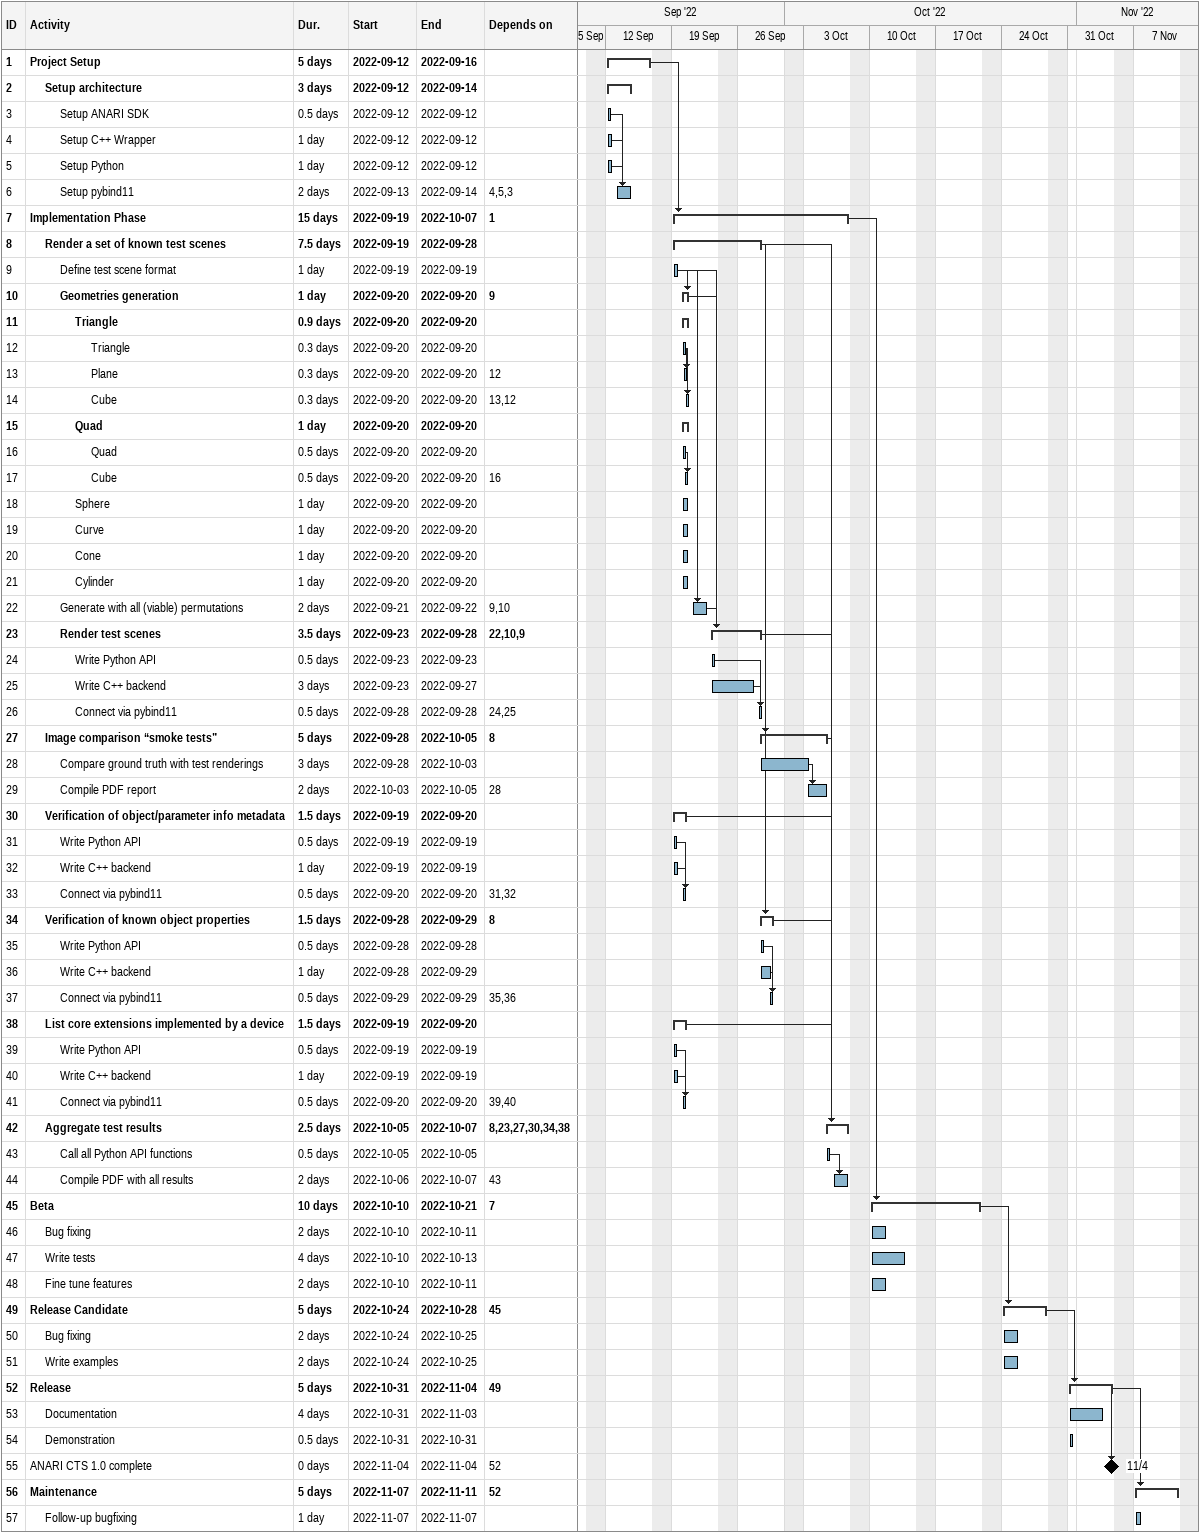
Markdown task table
| ID | Level | Task | Duration | Start | Finish | Predecessors |
|---|---|---|---|---|---|---|
| 1 | 1 | **Project Setup** | 5d | 2022-09-12 | 2022-09-16 |  |
| 2 | 2 | **Setup architecture** | 3d | 2022-09-12 | 2022-09-14 |  |
| 3 | 3 | Setup ANARI SDK | 0.5d | 2022-09-12 | 2022-09-12 |  |
| 4 | 3 | Setup C++ Wrapper | 1d | 2022-09-12 | 2022-09-12 |  |
| 5 | 3 | Setup Python | 1d | 2022-09-12 | 2022-09-12 |  |
| 6 | 3 | Setup pybind11 | 2d | 2022-09-13 | 2022-09-14 | 4, 5, 3 |
| 7 | 1 | **Implementation Phase** | 15d | 2022-09-19 | 2022-10-07 | 1 |
| 8 | 2 | **Render a set of known test scenes** | 7.5d | 2022-09-19 | 2022-09-28 |  |
| 9 | 3 | Define test scene format | 1d | 2022-09-19 | 2022-09-19 |  |
| 10 | 3 | **Geometries generation** | 1d | 2022-09-20 | 2022-09-20 | 9 |
| 11 | 4 | **Triangle** | 0.9d | 2022-09-20 | 2022-09-20 |  |
| 12 | 5 | Triangle | 0.3d | 2022-09-20 | 2022-09-20 |  |
| 13 | 5 | Plane | 0.3d | 2022-09-20 | 2022-09-20 | 12 |
| 14 | 5 | Cube | 0.3d | 2022-09-20 | 2022-09-20 | 13, 12 |
| 15 | 4 | **Quad** | 1d | 2022-09-20 | 2022-09-20 |  |
| 16 | 5 | Quad | 0.5d | 2022-09-20 | 2022-09-20 |  |
| 17 | 5 | Cube | 0.5d | 2022-09-20 | 2022-09-20 | 16 |
| 18 | 4 | Sphere | 1d | 2022-09-20 | 2022-09-20 |  |
| 19 | 4 | Curve | 1d | 2022-09-20 | 2022-09-20 |  |
| 20 | 4 | Cone | 1d | 2022-09-20 | 2022-09-20 |  |
| 21 | 4 | Cylinder | 1d | 2022-09-20 | 2022-09-20 |  |
| 22 | 3 | Generate with all (viable) permutations | 2d | 2022-09-21 | 2022-09-22 | 9, 10 |
| 23 | 3 | **Render test scenes** | 3.5d | 2022-09-23 | 2022-09-28 | 22, 10, 9 |
| 24 | 4 | Write Python API | 0.5d | 2022-09-23 | 2022-09-23 |  |
| 25 | 4 | Write C++ backend | 3d | 2022-09-23 | 2022-09-27 |  |
| 26 | 4 | Connect via pybind11 | 0.5d | 2022-09-28 | 2022-09-28 | 24, 25 |
| 27 | 2 | **Image comparison “smoke tests”** | 5d | 2022-09-28 | 2022-10-05 | 8 |
| 28 | 3 | Compare ground truth with test renderings | 3d | 2022-09-28 | 2022-10-03 |  |
| 29 | 3 | Compile PDF report | 2d | 2022-10-03 | 2022-10-05 | 28 |
| 30 | 2 | **Verification of object/parameter info metadata** | 1.5d | 2022-09-19 | 2022-09-20 |  |
| 31 | 3 | Write Python API | 0.5d | 2022-09-19 | 2022-09-19 |  |
| 32 | 3 | Write C++ backend | 1d | 2022-09-19 | 2022-09-19 |  |
| 33 | 3 | Connect via pybind11 | 0.5d | 2022-09-20 | 2022-09-20 | 31, 32 |
| 34 | 2 | **Verification of known object properties** | 1.5d | 2022-09-28 | 2022-09-29 | 8 |
| 35 | 3 | Write Python API | 0.5d | 2022-09-28 | 2022-09-28 |  |
| 36 | 3 | Write C++ backend | 1d | 2022-09-28 | 2022-09-29 |  |
| 37 | 3 | Connect via pybind11 | 0.5d | 2022-09-29 | 2022-09-29 | 35, 36 |
| 38 | 2 | **List core extensions implemented by a device** | 1.5d | 2022-09-19 | 2022-09-20 |  |
| 39 | 3 | Write Python API | 0.5d | 2022-09-19 | 2022-09-19 |  |
| 40 | 3 | Write C++ backend | 1d | 2022-09-19 | 2022-09-19 |  |
| 41 | 3 | Connect via pybind11 | 0.5d | 2022-09-20 | 2022-09-20 | 39, 40 |
| 42 | 2 | **Aggregate test results** | 2.5d | 2022-10-05 | 2022-10-07 | 8, 23, 27, 30, 34, 38 |
| 43 | 3 | Call all Python API functions | 0.5d | 2022-10-05 | 2022-10-05 |  |
| 44 | 3 | Compile PDF with all results | 2d | 2022-10-06 | 2022-10-07 | 43 |
| 45 | 1 | **Beta** | 10d | 2022-10-10 | 2022-10-21 | 7 |
| 46 | 2 | Bug fixing | 2d | 2022-10-10 | 2022-10-11 |  |
| 47 | 2 | Write tests | 4d | 2022-10-10 | 2022-10-13 |  |
| 48 | 2 | Fine tune features | 2d | 2022-10-10 | 2022-10-11 |  |
| 49 | 1 | **Release Candidate** | 5d | 2022-10-24 | 2022-10-28 | 45 |
| 50 | 2 | Bug fixing | 2d | 2022-10-24 | 2022-10-25 |  |
| 51 | 2 | Write examples | 2d | 2022-10-24 | 2022-10-25 |  |
| 52 | 1 | **Release** | 5d | 2022-10-31 | 2022-11-04 | 49 |
| 53 | 2 | Documentation | 4d | 2022-10-31 | 2022-11-03 |  |
| 54 | 2 | Demonstration | 0.5d | 2022-10-31 | 2022-10-31 |  |
| 55 | 1 | ANARI CTS 1.0 complete | 0d | 2022-11-04 | 2022-11-04 | 52 |
| 56 | 1 | **Maintenance** | 5d | 2022-11-07 | 2022-11-11 | 52 |
| 57 | 2 | Follow-up bugfixing | 1d | 2022-11-07 | 2022-11-07 |  |
